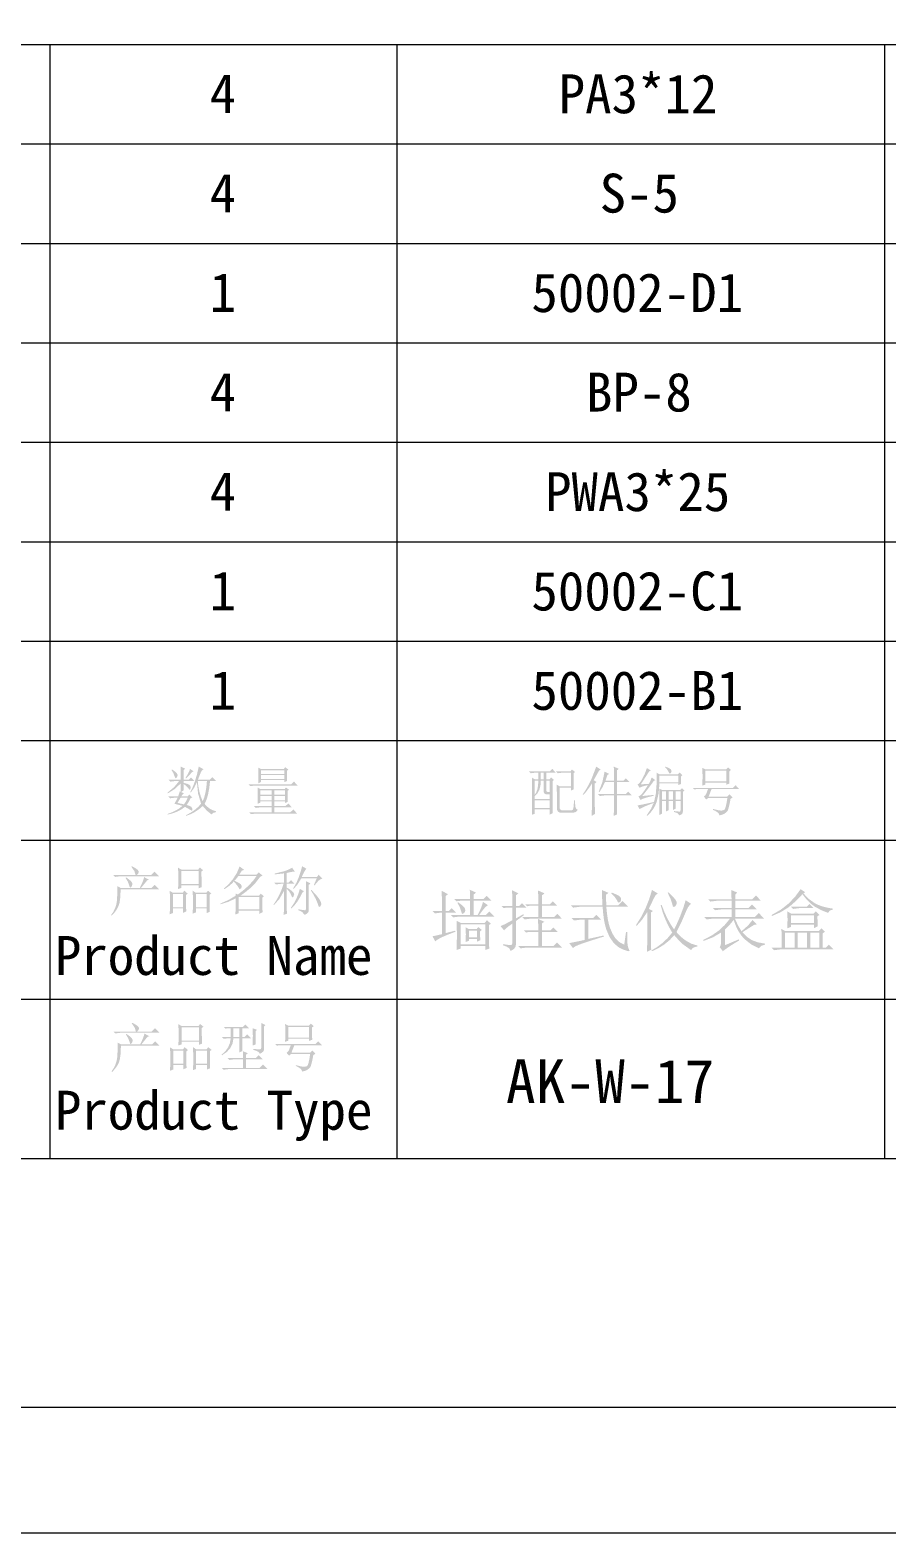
# Model space of a CAD drawing. Header units: millimetres. Extents: x 0 to 260, y 22 to 203.
# Drawn here: x 198.9 to 229.4, y 22.3 to 75.9 of the extents above; entities that cross this region are included whole.
import ezdxf

# ---------------------------------------------------------------- set-up
doc = ezdxf.new("R2010")
doc.units = ezdxf.units.MM

msp = doc.modelspace()

# ---------------------------------------------------------------- hatches: boundary and pattern name
h = msp.add_hatch(color=7)
h.paths.add_polyline_path([(204.246318, 48.497862), (204.134421, 48.311551), (204.36538, 48.259737), (204.431939, 48.356475), (204.499325, 48.497862)])
h.paths.add_polyline_path([(203.940944, 49.502176), (204.054564, 49.424041), (204.112372, 49.36823), (204.142138, 49.301533), (204.11568, 49.226568), (204.092391, 49.198801), (204.07489, 49.189637), (204.052565, 49.20824), (204.030241, 49.264051), (203.987384, 49.371951), (203.918896, 49.487293)])
h.paths.add_polyline_path([(204.580905, 49.524776), (204.714851, 49.435479), (204.65904, 49.409434), (204.610671, 49.361065), (204.541976, 49.286651), (204.439794, 49.182471), (204.417194, 49.197354), (204.480446, 49.301533), (204.528815, 49.39083), (204.562302, 49.465244)])
h.paths.add_polyline_path([(204.246318, 49.606355), (204.410028, 49.531941), (204.350497, 49.480127), (204.350497, 49.137822), (204.536257, 49.137822), (204.618388, 49.219402), (204.744616, 49.093174), (204.350497, 49.093174), (204.350497, 49.025926), (204.488577, 48.989614), (204.562164, 48.95537), (204.59317, 48.916992), (204.603505, 48.869932), (204.595788, 48.813708), (204.573739, 48.780635), (204.553138, 48.79352), (204.521374, 48.832449), (204.448751, 48.912582), (204.350497, 48.988994), (204.350497, 48.758035), (204.2612, 48.698504), (204.36538, 48.653855), (204.322247, 48.61844), (204.268366, 48.54251), (204.499325, 48.54251), (204.55114, 48.609207), (204.663036, 48.512744), (204.595788, 48.475262), (204.525095, 48.330154), (204.461843, 48.237137), (204.561199, 48.206269), (204.621695, 48.173747), (204.652701, 48.135782), (204.663036, 48.088309), (204.657317, 48.048897), (204.640436, 48.035943), (204.588622, 48.06626), (204.402311, 48.17044), (204.266084, 48.075054), (204.117815, 47.997289), (203.957455, 47.937198), (203.78495, 47.894832), (203.777233, 47.916881), (203.939084, 47.977153), (204.082331, 48.045589), (204.206975, 48.122294), (204.313015, 48.207371), (204.023075, 48.281785), (204.067724, 48.357991), (204.142138, 48.497862), (204.045124, 48.497862), (203.86653, 48.475262), (203.799833, 48.54251), (204.157021, 48.54251), (204.216552, 48.721104), (204.253483, 48.706221), (204.253483, 49.011043), (204.037683, 48.806404), (203.792116, 48.653855), (203.777233, 48.676455), (204.019079, 48.877373), (204.193952, 49.093174), (204.060007, 49.093174), (203.881413, 49.070574), (203.814716, 49.137822), (204.253483, 49.137822), (204.251554, 49.388832)])
h.paths.add_polyline_path([(204.856513, 49.093174), (204.881318, 48.886167), (204.919351, 48.696781), (204.970614, 48.525069), (205.035107, 48.371082), (205.089057, 48.511039), (205.131845, 48.677971), (205.163471, 48.871982), (205.183935, 49.093174)])
h.paths.add_polyline_path([(204.893444, 49.606355), (205.064872, 49.509893), (205.012782, 49.475924), (204.975575, 49.420045), (204.932649, 49.315934), (204.863679, 49.137822), (205.288114, 49.137822), (205.377411, 49.227119), (205.511357, 49.093174), (205.29528, 49.093174), (205.266445, 48.835515), (205.224587, 48.613203), (205.169706, 48.426238), (205.101804, 48.274619), (205.191101, 48.180163), (205.287839, 48.10519), (205.392019, 48.049749), (205.50364, 48.013895), (205.50364, 47.984129), (205.395739, 47.950643), (205.354811, 47.894832), (205.178009, 48.03801), (205.035107, 48.200205), (204.906002, 48.089006), (204.765011, 47.993568), (204.612032, 47.913944), (204.44696, 47.850184), (204.432077, 47.872232), (204.594358, 47.956689), (204.738966, 48.053031), (204.866004, 48.161362), (204.975575, 48.281785), (204.867262, 48.648412), (204.826747, 49.048526), (204.735452, 48.860492), (204.610671, 48.683621), (204.588622, 48.698504), (204.67462, 48.866866), (204.754056, 49.074295), (204.82698, 49.320792)])
h = msp.add_hatch(color=7)
h.paths.add_polyline_path([(207.091986, 48.758035), (207.091986, 48.602041), (207.486656, 48.602041), (207.486656, 48.758035)])
h.paths.add_polyline_path([(207.583119, 48.758035), (207.583119, 48.602041), (207.962906, 48.602041), (207.962906, 48.758035)])
h.paths.add_polyline_path([(207.091986, 48.557393), (207.091986, 48.408565), (207.486656, 48.408565), (207.486656, 48.557393)])
h.paths.add_polyline_path([(207.583119, 48.557393), (207.583119, 48.408565), (207.962906, 48.408565), (207.962906, 48.557393)])
h.paths.add_polyline_path([(208.059369, 48.735987), (208.0598, 48.602661), (208.061161, 48.493727), (208.063555, 48.409185), (208.067086, 48.349033), (207.962906, 48.304385), (207.962906, 48.363916), (207.583119, 48.363916), (207.583119, 48.200205), (207.984955, 48.200205), (208.089135, 48.289502), (208.208197, 48.155557), (207.583119, 48.155557), (207.583119, 47.976412), (208.156383, 47.976412), (208.267728, 48.081143), (208.394508, 47.931763), (206.935992, 47.931763), (206.757399, 47.909715), (206.69015, 47.976412), (207.486656, 47.976412), (207.486656, 48.155557), (207.099703, 48.155557), (206.92111, 48.132957), (206.853861, 48.200205), (207.486656, 48.200205), (207.486656, 48.363916), (207.091986, 48.363916), (207.091986, 48.319268), (206.987807, 48.281785), (206.995524, 48.575583), (206.987807, 48.862215), (207.091986, 48.802684), (207.955189, 48.802684), (207.999838, 48.862215), (208.111735, 48.780635)])
h.paths.add_polyline_path([(207.114586, 49.47241), (207.114586, 49.346182), (207.940307, 49.346182), (207.940307, 49.47241)])
h.paths.add_polyline_path([(207.114586, 49.301533), (207.114586, 49.167588), (207.940307, 49.167588), (207.940307, 49.301533)])
h.paths.add_polyline_path([(208.03732, 49.457527), (208.037742, 49.331532), (208.039043, 49.228842), (208.041274, 49.149407), (208.044486, 49.093174), (207.940307, 49.048526), (207.940307, 49.12294), (207.114586, 49.12294), (207.114586, 49.055691), (207.010406, 49.011043), (207.015643, 49.145884), (207.017572, 49.312558), (207.015643, 49.467863), (207.010406, 49.569424), (207.121752, 49.517059), (207.925424, 49.517059), (207.970072, 49.584307), (208.089135, 49.502176)])
h.paths.add_polyline_path([(206.660385, 48.974112), (208.186149, 48.974112), (208.290328, 49.070574), (208.416557, 48.929463), (206.868744, 48.929463), (206.727633, 48.906863)])
h = msp.add_hatch(color=7)
h.paths.add_polyline_path([(218.256849, 49.36823), (218.257271, 49.187277), (218.258571, 49.031438), (218.260802, 48.900817), (218.264014, 48.795518), (218.159835, 48.750869), (218.159835, 48.855049), (217.757999, 48.855049), (217.757999, 48.17044), (217.76544, 48.112028), (217.787764, 48.071497), (217.824971, 48.048742), (217.877061, 48.04366), (218.174717, 48.04366), (218.223087, 48.062264), (218.249131, 48.118074), (218.262085, 48.225975), (218.271731, 48.400848), (218.308663, 48.400848), (218.312383, 48.263182), (218.323546, 48.162723), (218.351382, 48.097748), (218.405677, 48.06626), (218.336499, 47.984336), (218.234249, 47.961529), (217.847296, 47.961529), (217.76308, 47.967196), (217.70398, 47.999012), (217.670097, 48.056872), (217.661536, 48.140674), (217.661028, 48.437822), (217.659538, 48.674457), (217.657118, 48.850631), (217.653819, 48.966395), (217.757999, 48.899697), (218.159835, 48.899697), (218.159835, 49.39083), (217.869895, 49.39083), (217.691302, 49.36823), (217.624053, 49.435479), (218.144952, 49.435479), (218.197317, 49.502176), (218.308663, 49.412879)])
h.paths.add_polyline_path([(217.504991, 49.085457), (217.505096, 48.869063), (217.505422, 48.673811), (217.505979, 48.499708), (217.506782, 48.34676), (217.507844, 48.214973), (217.509177, 48.104354), (217.510794, 48.01491), (217.512708, 47.946646), (217.408528, 47.894832), (217.408528, 48.081143), (216.872747, 48.081143), (216.872747, 47.924598), (216.768567, 47.887115), (216.771547, 48.014782), (216.773804, 48.166374), (216.775234, 48.342048), (216.775733, 48.541959), (216.775234, 48.742885), (216.773804, 48.921539), (216.771547, 49.077973), (216.768567, 49.212237), (216.872747, 49.152705), (216.998975, 49.152705), (216.998975, 49.39083), (216.902513, 49.39083), (216.723919, 49.36823), (216.656671, 49.435479), (217.408528, 49.435479), (217.497825, 49.524776), (217.616888, 49.39083), (217.281749, 49.39083), (217.281749, 49.152705), (217.400811, 49.152705), (217.453177, 49.219402), (217.557356, 49.130105)])
h.paths.add_polyline_path([(217.088272, 49.39083), (217.088272, 49.152705), (217.192452, 49.152705), (217.192452, 49.39083)])
h.paths.add_polyline_path([(217.281749, 49.108057), (217.281749, 48.765752), (217.294702, 48.715178), (217.334114, 48.698504), (217.408528, 48.698504), (217.408528, 49.108057)])
h.paths.add_polyline_path([(217.088272, 49.108057), (217.07475, 48.925432), (217.034253, 48.77278), (216.966884, 48.6501), (216.872747, 48.557393), (216.872747, 48.453213), (217.408528, 48.453213), (217.408528, 48.616924), (217.304349, 48.616924), (217.252681, 48.623857), (217.216774, 48.644692), (217.196681, 48.679478), (217.192452, 48.72827), (217.192452, 49.108057)])
h.paths.add_polyline_path([(216.872747, 49.108057), (216.872747, 48.602041), (216.927817, 48.689478), (216.96728, 48.802959), (216.991034, 48.942486), (216.998975, 49.108057)])
h.paths.add_polyline_path([(216.872747, 48.408565), (216.872747, 48.125791), (217.408528, 48.125791), (217.408528, 48.408565)])
h = msp.add_hatch(color=7)
h.paths.add_polyline_path([(219.697738, 49.10034), (219.69574, 49.36823), (219.690021, 49.606355), (219.868615, 49.524776), (219.801918, 49.47241), (219.801918, 49.10034), (220.032326, 49.10034), (220.121623, 49.189637), (220.255568, 49.055691), (219.801918, 49.055691), (219.801918, 48.62409), (220.114457, 48.62409), (220.203754, 48.713387), (220.337699, 48.579441), (219.801918, 48.579441), (219.80234, 48.325073), (219.803641, 48.127445), (219.805871, 47.986454), (219.809084, 47.901998), (219.690021, 47.850184), (219.697738, 48.579441), (219.370317, 48.579441), (219.191723, 48.557393), (219.124475, 48.62409), (219.697738, 48.62409), (219.697738, 49.055691), (219.377482, 49.055691), (219.282536, 48.862215), (219.17684, 48.698504), (219.15424, 48.713387), (219.284327, 49.055691), (219.3626, 49.427762), (219.519145, 49.346182), (219.459613, 49.301533), (219.392365, 49.10034)])
h.paths.add_polyline_path([(218.901232, 47.850184), (218.906951, 48.055029), (218.908949, 48.207371), (218.908949, 48.99616), (218.817284, 48.862215), (218.735799, 48.750594), (218.664546, 48.661297), (218.603576, 48.594324), (218.581528, 48.616924), (218.645606, 48.709459), (218.71878, 48.824732), (218.801394, 48.971838), (218.893515, 49.159871), (219.064943, 49.606355), (219.221488, 49.502176), (219.161957, 49.457527), (219.097034, 49.341686), (219.044411, 49.247239), (219.003982, 49.174289), (218.975646, 49.12294), (219.07266, 49.055691), (219.013129, 49.003877), (219.013129, 48.229971), (219.014852, 48.084795), (219.020295, 47.916881)])
h = msp.add_hatch(color=7)
h.paths.add_polyline_path([(221.317222, 49.286651), (221.317222, 49.048526), (221.986949, 49.048526), (221.986949, 49.286651)])
h.paths.add_polyline_path([(221.406519, 48.72827), (221.406519, 48.423447), (221.555347, 48.423447), (221.555347, 48.72827)])
h.paths.add_polyline_path([(221.644644, 48.72827), (221.644644, 48.423447), (221.800638, 48.423447), (221.800638, 48.72827)])
h.paths.add_polyline_path([(221.889935, 48.72827), (221.889935, 48.423447), (222.068529, 48.423447), (222.068529, 48.72827)])
h.paths.add_polyline_path([(221.525582, 49.606355), (221.611158, 49.571431), (221.67441, 49.541105), (221.715337, 49.515431), (221.733941, 49.494459), (221.748824, 49.442645), (221.726224, 49.379255), (221.689292, 49.353348), (221.666555, 49.36823), (221.644644, 49.412879), (221.59407, 49.500247), (221.517865, 49.584307)])
h.paths.add_polyline_path([(220.863021, 47.872232), (221.022115, 48.107739), (221.127053, 48.352341), (221.187342, 48.62409), (221.212491, 48.940487), (221.21529, 49.095422), (221.216281, 49.22209), (221.215514, 49.320542), (221.213042, 49.39083), (221.317222, 49.331299), (221.972066, 49.331299), (222.038763, 49.397996), (222.135777, 49.301533), (222.083411, 49.256885), (222.085203, 49.08904), (222.091128, 48.988994), (221.986949, 48.944346), (221.986949, 49.003877), (221.317222, 49.003877), (221.288972, 48.654958), (221.220208, 48.352341), (221.165759, 48.216208), (221.091775, 48.087206), (220.998361, 47.965233), (220.885621, 47.850184)])
h.paths.add_polyline_path([(221.838121, 48.02106), (221.978405, 48.005764), (222.042621, 48.00287), (222.061983, 48.016788), (222.068529, 48.051377), (222.068529, 48.378799), (221.889935, 48.378799), (221.889935, 48.103191), (221.800638, 48.058543), (221.800638, 48.378799), (221.644644, 48.378799), (221.644644, 48.051377), (221.555347, 48.006178), (221.555347, 48.378799), (221.406519, 48.378799), (221.406519, 47.924598), (221.309505, 47.879949), (221.315224, 48.07191), (221.317222, 48.244854), (221.317222, 48.72827), (221.317222, 48.817566), (221.413685, 48.772918), (222.053646, 48.772918), (222.120894, 48.840166), (222.210191, 48.750869), (222.157825, 48.706221), (222.157825, 48.035943), (222.139084, 47.93948), (222.10484, 47.902273), (222.038763, 47.865066), (221.962626, 47.944924), (221.838121, 47.991295)])
h.paths.add_polyline_path([(220.535599, 48.222254), (220.616025, 48.235276), (220.738308, 48.259461), (220.902553, 48.294808), (221.108863, 48.341316), (221.116029, 48.311551), (220.925343, 48.238997), (220.777445, 48.177605), (220.672335, 48.127376), (220.610013, 48.088309)])
h.paths.add_polyline_path([(220.654661, 48.974112), (220.937435, 48.988994), (220.993245, 49.09469), (221.041615, 49.219402), (221.168394, 49.12294), (221.116029, 49.093174), (220.898505, 48.798825), (220.707027, 48.557393), (221.108863, 48.594324), (221.108863, 48.564559), (220.9374, 48.524561), (220.803352, 48.486424), (220.706717, 48.450147), (220.647496, 48.41573), (220.565365, 48.54251), (220.614629, 48.563525), (220.673403, 48.613066), (220.711635, 48.657387), (220.763458, 48.727443), (220.82882, 48.82313), (220.907669, 48.944346), (220.799769, 48.921514), (220.714193, 48.897699), (220.650941, 48.872955), (220.610013, 48.847332), (220.535599, 48.974112), (220.567862, 48.987539), (220.60519, 49.021172), (220.647685, 49.074958), (220.695451, 49.148847), (220.789709, 49.333917), (220.870738, 49.554541), (221.011849, 49.465244), (220.952318, 49.435479)])
h = msp.add_hatch(color=7)
h.paths.add_polyline_path([(223.807075, 49.435479), (223.807505, 49.28262), (223.808866, 49.159733), (223.811261, 49.066819), (223.814792, 49.003877), (223.702895, 48.959229), (223.702895, 49.033643), (222.958755, 49.033643), (222.958755, 48.966395), (222.847409, 48.929463), (222.854575, 49.245309), (222.847409, 49.561707), (222.958755, 49.502176), (223.695729, 49.502176), (223.762426, 49.57659), (223.866606, 49.487293)])
h.paths.add_polyline_path([(222.958755, 49.457527), (222.958755, 49.078291), (223.702895, 49.078291), (223.702895, 49.457527)])
h.paths.add_polyline_path([(223.851723, 48.453213), (223.819167, 48.2802), (223.788471, 48.148115), (223.759636, 48.056958), (223.732661, 48.006729), (223.628481, 47.920739), (223.559786, 47.893936), (223.457604, 47.865066), (223.437562, 47.919525), (223.392354, 47.971244), (223.322031, 48.020173), (223.226645, 48.06626), (223.234362, 48.096026), (223.408822, 48.050895), (223.532018, 48.035943), (223.624623, 48.058543), (223.652941, 48.09389), (223.681673, 48.177605), (223.710819, 48.30969), (223.740378, 48.490145), (223.055768, 48.490145), (222.98852, 48.430613), (222.899223, 48.534793), (222.946697, 48.573723), (222.984662, 48.631256), (223.048051, 48.802684), (222.624167, 48.802684), (222.556919, 48.787801), (222.497387, 48.847332), (223.933854, 48.847332), (224.030317, 48.944346), (224.164262, 48.802684), (223.174831, 48.802684), (223.070651, 48.534793), (223.732661, 48.534793), (223.814792, 48.616924), (223.926137, 48.505027)])
h = msp.add_hatch(color=7)
h.paths.add_polyline_path([(202.284008, 45.635594), (202.298891, 45.658193), (202.420572, 45.571308), (202.488509, 45.505507), (202.519033, 45.454175), (202.529299, 45.412351), (202.499533, 45.334079), (202.473488, 45.303348), (202.454885, 45.293289), (202.432561, 45.315613), (202.410236, 45.382586), (202.363659, 45.505369)])
h.paths.add_polyline_path([(202.946018, 45.665359), (203.117446, 45.576062), (203.050197, 45.546297), (202.962899, 45.438396), (202.834672, 45.278406), (203.213908, 45.278406), (203.325805, 45.390303), (203.481799, 45.233758), (202.105414, 45.233758), (202.099489, 44.977925), (202.067932, 44.746483), (202.033946, 44.635965), (201.976706, 44.524206), (201.896314, 44.411), (201.792875, 44.29614), (201.770275, 44.318189), (201.849978, 44.433849), (201.91056, 44.556796), (201.952125, 44.687081), (201.974776, 44.824756), (201.990899, 45.096367), (201.986352, 45.345654), (202.11258, 45.278406), (202.790024, 45.278406), (202.849977, 45.40305), (202.895926, 45.50909), (202.927922, 45.596526)])
h.paths.add_polyline_path([(201.837524, 45.739773), (202.641196, 45.739773), (202.599854, 45.875717), (202.492367, 46.030264), (202.514416, 46.052312), (202.641816, 45.979896), (202.711751, 45.926084), (202.742275, 45.885156), (202.752541, 45.85167), (202.735729, 45.797375), (202.685844, 45.739773), (203.199025, 45.739773), (203.318088, 45.858836), (203.481799, 45.695125), (202.082815, 45.695125), (201.904221, 45.673076)])
h = msp.add_hatch(color=7)
h.paths.add_polyline_path([(205.279876, 45.040281), (205.280307, 44.801226), (205.281668, 44.619842), (205.284062, 44.496128), (205.287593, 44.430086), (205.175697, 44.385437), (205.175697, 44.549148), (204.788744, 44.549148), (204.788744, 44.407486), (204.677398, 44.362837), (204.682635, 44.551077), (204.684564, 44.77239), (204.682635, 44.993703), (204.677398, 45.181943), (204.788744, 45.107529), (205.160814, 45.107529), (205.220345, 45.181943), (205.339408, 45.084929)])
h.paths.add_polyline_path([(204.788744, 45.062881), (204.788744, 44.593797), (205.175697, 44.593797), (205.175697, 45.062881)])
h.paths.add_polyline_path([(204.989937, 45.866553), (204.990359, 45.69466), (204.99166, 45.544367), (204.99389, 45.415572), (204.997103, 45.308172), (204.885757, 45.263523), (204.885757, 45.37542), (204.267845, 45.37542), (204.267845, 45.278406), (204.1565, 45.241475), (204.161736, 45.465544), (204.163665, 45.661501), (204.1565, 46.000498), (204.275562, 45.93325), (204.870875, 45.93325), (204.930406, 46.007664), (205.049468, 45.911201)])
h.paths.add_polyline_path([(204.267845, 45.888601), (204.267845, 45.420068), (204.885757, 45.420068), (204.885757, 45.888601)])
h.paths.add_polyline_path([(204.439273, 45.033115), (204.439695, 44.842619), (204.440996, 44.681164), (204.443226, 44.548649), (204.446439, 44.444969), (204.335093, 44.392603), (204.335093, 44.549148), (203.970189, 44.549148), (203.970189, 44.385437), (203.858843, 44.340789), (203.86408, 44.541018), (203.866009, 44.768532), (203.86408, 44.990809), (203.858843, 45.174226), (203.970189, 45.107529), (204.320211, 45.107529), (204.379742, 45.181943), (204.498804, 45.077764)])
h.paths.add_polyline_path([(203.970189, 45.062881), (203.970189, 44.593797), (204.335093, 44.593797), (204.335093, 45.062881)])
h = msp.add_hatch(color=7)
h.paths.add_polyline_path([(207.085671, 45.680242), (206.911211, 45.456104), (206.731791, 45.274547), (206.552439, 45.126546), (206.378462, 45.00335), (207.041022, 45.00335), (207.100554, 45.077764), (207.219616, 44.98075), (207.160085, 44.936101), (207.160085, 44.653328), (207.167251, 44.415203), (207.055905, 44.355672), (207.055905, 44.467017), (206.311765, 44.467017), (206.311765, 44.37772), (206.199868, 44.333072), (206.203167, 44.452143), (206.205587, 44.548941), (206.207077, 44.623519), (206.207585, 44.675928), (206.207585, 44.906336), (205.94121, 44.783552), (205.664087, 44.697976), (205.656921, 44.720576), (205.954164, 44.850801), (206.207585, 45.00335), (206.207585, 45.077764), (206.289165, 45.047998), (206.464038, 45.180841), (206.646352, 45.341796), (206.817505, 45.521147), (206.958891, 45.710008), (206.311765, 45.710008), (206.190842, 45.560249), (206.066198, 45.430955), (205.937834, 45.322124), (205.805749, 45.233758), (205.783149, 45.256357), (205.951476, 45.404703), (206.11443, 45.598111), (206.252853, 45.817701), (206.348696, 46.045146), (206.512407, 45.926084), (206.430827, 45.896318), (206.376739, 45.816185), (206.333813, 45.754656), (206.958891, 45.754656), (207.02614, 45.836787), (207.167251, 45.72489)])
h.paths.add_polyline_path([(206.155219, 45.539131), (206.263628, 45.489539), (206.343253, 45.445011), (206.394042, 45.405651), (206.415944, 45.371561), (206.420492, 45.314511), (206.404369, 45.270689), (206.356413, 45.233758), (206.335605, 45.246711), (206.31893, 45.286123), (206.253956, 45.384377), (206.133171, 45.516531)])
h.paths.add_polyline_path([(206.311765, 44.958701), (206.311765, 44.512217), (207.055905, 44.512217), (207.055905, 44.958701)])
h = msp.add_hatch(color=7)
h.paths.add_polyline_path([(208.995094, 45.382586), (209.099273, 45.620711), (208.548609, 45.620711), (208.412735, 45.403187), (208.273553, 45.241475), (208.25867, 45.263523), (208.377733, 45.469058), (208.46703, 45.6841), (208.532004, 45.885776), (208.578375, 46.052312), (208.73492, 45.963015), (208.704414, 45.93325), (208.665743, 45.873719), (208.618803, 45.784422), (208.563492, 45.665359), (209.092108, 45.665359), (209.173688, 45.74749), (209.300467, 45.605828), (209.239833, 45.591841), (209.177546, 45.550155), (209.105681, 45.476499), (209.017694, 45.367703)])
h.paths.add_polyline_path([(208.720037, 44.541982), (208.719529, 44.907231), (208.718039, 45.192692), (208.715619, 45.398364), (208.71232, 45.524248), (208.876031, 45.442117), (208.8165, 45.390303), (208.8165, 44.5045), (208.809059, 44.444969), (208.786734, 44.40032), (208.742086, 44.361115), (208.667672, 44.318189), (208.586092, 44.415203), (208.526561, 44.45241), (208.437264, 44.489617), (208.44443, 44.519383), (208.549755, 44.500779), (208.62764, 44.489617), (208.678136, 44.485896), (208.701296, 44.489617)])
h.paths.add_polyline_path([(208.496795, 45.24864), (208.645623, 45.159344), (208.586092, 45.114695), (208.496985, 44.937031), (208.401573, 44.783552), (208.299753, 44.654258), (208.191422, 44.549148), (208.176539, 44.571748), (208.297324, 44.75296), (208.392064, 44.93996), (208.459106, 45.11187)])
h.paths.add_polyline_path([(208.905797, 45.211709), (209.010907, 45.10051), (209.095553, 45.005072), (209.159735, 44.925447), (209.203453, 44.861687), (209.251822, 44.764949), (209.262984, 44.697976), (209.22936, 44.623562), (209.196287, 44.601514), (209.170242, 44.618119), (209.151639, 44.668211), (209.114432, 44.77239), (209.062342, 44.891453), (208.989651, 45.029119), (208.890914, 45.189109)])
h.paths.add_polyline_path([(208.027711, 45.256357), (208.028142, 44.94629), (208.029502, 44.694049), (208.031897, 44.499582), (208.035428, 44.362837), (207.923531, 44.318189), (207.92683, 44.455666), (207.92925, 44.644095), (207.93074, 44.883581), (207.931248, 45.174226), (207.770845, 44.891453), (207.574061, 44.668211), (207.559178, 44.690811), (207.666596, 44.852523), (207.766986, 45.040281), (207.852631, 45.237478), (207.916365, 45.427234), (207.819352, 45.427234), (207.640758, 45.405186), (207.574061, 45.471883), (207.931248, 45.471883), (207.931248, 45.799304), (207.596109, 45.762373), (207.596109, 45.792139), (207.934556, 45.873719), (208.08986, 45.931527), (208.221188, 46.000498), (208.318201, 45.866553), (208.204375, 45.853392), (208.027711, 45.814187), (208.027711, 45.471883), (208.094959, 45.471883), (208.184256, 45.561179), (208.310484, 45.427234), (208.027711, 45.427234), (208.027711, 45.293289), (208.140228, 45.227212), (208.225046, 45.163202), (208.277894, 45.102499), (208.295602, 45.047998), (208.273002, 44.984608), (208.252676, 44.953878), (208.23607, 44.943818), (208.212024, 44.966143), (208.184256, 45.033115), (208.118799, 45.155898)])
h = msp.add_hatch(color=7)
h.paths.add_polyline_path([(214.527734, 43.754701), (214.527734, 43.520435), (214.808854, 43.520435), (214.808854, 43.754701)])
h.paths.add_polyline_path([(214.565217, 44.888551), (214.562805, 45.068868), (214.555846, 45.216524), (214.780742, 45.113447), (214.696406, 45.047853), (214.696406, 44.888551), (215.04312, 44.888551), (215.155568, 45.000999), (215.32424, 44.832327), (214.696406, 44.832327), (214.696406, 44.316941), (214.836966, 44.316941), (214.908262, 44.458517), (214.963332, 44.583867), (215.002072, 44.692887), (215.024379, 44.785474), (215.202422, 44.663655), (215.144337, 44.624287), (215.073437, 44.553343), (214.989721, 44.450878), (214.89319, 44.316941), (215.127456, 44.316941), (215.249275, 44.43876), (215.427317, 44.260717), (214.19039, 44.260717), (213.965495, 44.232605), (213.881159, 44.316941), (214.565217, 44.316941), (214.565217, 44.832327), (214.302838, 44.832327), (214.077942, 44.804215), (213.993607, 44.888551)])
h.paths.add_polyline_path([(214.115425, 44.747991), (214.143537, 44.766733), (214.239431, 44.695936), (214.312071, 44.634028), (214.361353, 44.581008), (214.387174, 44.536876), (214.396407, 44.464253), (214.368433, 44.405687), (214.328401, 44.367239), (214.302838, 44.354424), (214.269765, 44.377713), (214.246614, 44.44813), (214.199623, 44.593307)])
h.paths.add_polyline_path([(215.239904, 43.436099), (215.240438, 43.387945), (215.242109, 43.318759), (215.24502, 43.228592), (215.249275, 43.117497), (215.108715, 43.070643), (215.108715, 43.211203), (214.227873, 43.211203), (214.227873, 43.117497), (214.087313, 43.070643), (214.096684, 43.604771), (214.087313, 44.110787), (214.227873, 44.035821), (215.089974, 44.035821), (215.164939, 44.129528), (215.305499, 44.007709), (215.239904, 43.951485)])
h.paths.add_polyline_path([(214.227873, 43.979597), (214.227873, 43.267427), (215.108715, 43.267427), (215.108715, 43.979597)])
h.paths.add_polyline_path([(214.527734, 43.810925), (214.799483, 43.810925), (214.855707, 43.885891), (214.986896, 43.782813), (214.921302, 43.73596), (214.923507, 43.562396), (214.930672, 43.417358), (214.808854, 43.361134), (214.808854, 43.464211), (214.527734, 43.464211), (214.527734, 43.398616), (214.405916, 43.351763), (214.415286, 43.614142), (214.412875, 43.735822), (214.405916, 43.87652)])
h.paths.add_polyline_path([(213.562556, 44.457501), (213.562556, 44.860439), (213.553186, 45.179042), (213.778081, 45.057223), (213.693745, 44.991629), (213.693745, 44.457501), (213.806193, 44.457501), (213.909271, 44.560578), (214.068572, 44.401277), (213.693745, 44.401277), (213.693745, 43.670366), (214.031089, 43.754701), (214.04046, 43.717219), (213.753458, 43.607544), (213.539061, 43.513269), (213.397321, 43.43429), (213.32829, 43.370504), (213.225212, 43.557918), (213.37032, 43.585892), (213.562556, 43.632883), (213.562556, 44.401277), (213.534444, 44.401277), (213.309548, 44.373165), (213.225212, 44.457501)])
h = msp.add_hatch(color=7)
h.paths.add_polyline_path([(216.202463, 44.195122), (216.464841, 44.345053), (216.483583, 44.30757), (216.202463, 44.101416), (216.202463, 43.276798), (216.190164, 43.198344), (216.153267, 43.131621), (216.091772, 43.076577), (216.005679, 43.033161), (215.988643, 43.091882), (215.937604, 43.145746), (215.852665, 43.194856), (215.73393, 43.239315), (215.73393, 43.276798), (215.839548, 43.260554), (215.922377, 43.249788), (215.982364, 43.244397), (216.019459, 43.244276), (216.058182, 43.263982), (216.071274, 43.31428), (216.071274, 44.007709), (215.944029, 43.914993), (215.853268, 43.843516), (215.798887, 43.793226), (215.780783, 43.764072), (215.649594, 43.923373), (215.707575, 43.943105), (215.797182, 43.984076), (215.918415, 44.046234), (216.071274, 44.129528), (216.071274, 44.57932), (215.87449, 44.57932), (215.762042, 44.560578), (215.687077, 44.635543), (216.071274, 44.635543), (216.070662, 44.825093), (216.068862, 44.981982), (216.065925, 45.106212), (216.061903, 45.197783), (216.286799, 45.085335), (216.202463, 45.019741), (216.202463, 44.635543), (216.314911, 44.635543), (216.417988, 44.738621), (216.577289, 44.57932), (216.202463, 44.57932)])
h.paths.add_polyline_path([(216.998969, 44.701138), (216.996557, 44.977435), (216.989598, 45.188412), (217.223865, 45.085335), (217.130158, 45.019741), (217.130158, 44.701138), (217.411278, 44.701138), (217.514355, 44.804215), (217.673656, 44.644914), (217.130158, 44.644914), (217.130158, 44.241976), (217.561209, 44.241976), (217.673656, 44.354424), (217.842328, 44.185752), (216.73659, 44.185752), (216.511695, 44.15764), (216.427359, 44.241976), (216.998969, 44.241976), (216.998969, 44.644914), (216.689737, 44.644914), (216.605401, 44.626173), (216.530436, 44.701138)])
h.paths.add_polyline_path([(216.998969, 43.764072), (216.989598, 44.176381), (217.214494, 44.073304), (217.130158, 44.01708), (217.130158, 43.764072), (217.430019, 43.764072), (217.533097, 43.867149), (217.692398, 43.707848), (217.130158, 43.707848), (217.130158, 43.211203), (217.542467, 43.211203), (217.664286, 43.333022), (217.842328, 43.154979), (216.58666, 43.154979), (216.361764, 43.126867), (216.277428, 43.211203), (216.998969, 43.211203), (216.998969, 43.707848), (216.642884, 43.707848), (216.558548, 43.689107), (216.483583, 43.764072)])
h = msp.add_hatch(color=7)
h.paths.add_polyline_path([(218.786146, 43.464211), (219.329644, 43.58603), (219.339014, 43.548547), (219.073191, 43.464917), (218.847882, 43.392553), (218.663087, 43.331351), (218.518806, 43.281208), (218.407917, 43.238945), (218.323331, 43.200661), (218.265101, 43.166408), (218.233277, 43.136238), (218.102087, 43.31428), (218.390097, 43.370504), (218.654956, 43.426728), (218.654956, 44.148269), (218.495655, 44.148269), (218.270759, 44.120157), (218.186423, 44.204493), (218.945447, 44.204493), (219.067265, 44.326312), (219.245308, 44.148269), (218.786146, 44.148269)])
h.paths.add_polyline_path([(219.620134, 45.113447), (219.773441, 45.051022), (219.877552, 44.996038), (219.936118, 44.941123), (219.952517, 44.879181), (219.942044, 44.822819), (219.919995, 44.785474), (219.873142, 44.757362), (219.837864, 44.776034), (219.807547, 44.832327), (219.727828, 44.951803), (219.601393, 45.085335)])
h.paths.add_polyline_path([(219.41398, 45.038482), (219.416185, 44.836806), (219.42335, 44.663655), (219.854401, 44.663655), (220.004331, 44.813586), (220.210486, 44.607431), (219.42335, 44.607431), (219.445166, 44.382226), (219.473442, 44.184512), (219.508229, 44.014289), (219.549579, 43.871559), (219.645628, 43.643218), (219.755733, 43.473582), (219.890574, 43.349283), (220.060555, 43.258056), (220.090872, 43.463935), (220.12615, 43.707848), (220.173003, 43.707848), (220.170195, 43.540632), (220.171625, 43.404473), (220.177189, 43.299423), (220.186784, 43.225535), (220.213655, 43.123422), (220.247968, 43.051902), (220.252447, 43.030818), (220.229227, 43.02379), (220.157569, 43.039086), (220.018112, 43.084975), (219.8482, 43.173927), (219.685729, 43.31869), (219.540277, 43.526223), (219.42335, 43.801555), (219.37642, 43.967858), (219.338946, 44.157571), (219.310877, 44.370745), (219.292161, 44.607431), (218.467543, 44.607431), (218.242647, 44.57932), (218.158311, 44.663655), (219.282791, 44.663655), (219.264049, 45.207154), (219.498316, 45.104076)])
h = msp.add_hatch(color=7)
h.paths.add_polyline_path([(221.641577, 45.122818), (221.785513, 44.980949), (221.880254, 44.87422), (221.928278, 44.791055), (221.932068, 44.719879), (221.908503, 44.663518), (221.875844, 44.626173), (221.828991, 44.598061), (221.795918, 44.626173), (221.772767, 44.710509), (221.718748, 44.879181), (221.613465, 45.104076)])
h.paths.add_polyline_path([(221.39794, 44.673026), (221.496263, 44.415126), (221.604095, 44.185752), (221.718748, 43.981871), (221.838361, 43.801555), (221.945848, 44.016873), (222.063257, 44.288829), (222.170813, 44.576839), (222.25067, 44.841698), (222.447454, 44.710509), (222.398663, 44.674628), (222.346513, 44.604951), (222.290952, 44.501374), (222.231929, 44.363794), (222.093436, 44.040369), (221.922697, 43.707848), (222.071112, 43.547169), (222.25508, 43.403026), (222.457789, 43.291887), (222.662979, 43.229945), (222.662979, 43.192462), (222.582562, 43.173746), (222.51987, 43.145677), (222.474851, 43.108203), (222.447454, 43.061273), (222.147593, 43.276798), (222.00221, 43.417289), (221.847732, 43.5954), (221.677751, 43.418391), (221.486686, 43.262466), (221.277017, 43.130519), (221.051226, 43.02379), (221.032485, 43.051902), (221.228028, 43.169242), (221.421091, 43.31428), (221.60499, 43.487431), (221.772767, 43.689107), (221.647158, 43.906906), (221.533539, 44.148269), (221.436456, 44.403482), (221.360458, 44.663655)])
h.paths.add_polyline_path([(220.873183, 43.005049), (220.880142, 43.246343), (220.882554, 43.44547), (220.882554, 44.420018), (220.699688, 44.148062), (220.507728, 43.932744), (220.479616, 43.951485), (220.663308, 44.243009), (220.821369, 44.555617), (220.951594, 44.880145), (221.051226, 45.207154), (221.25738, 45.085335), (221.177661, 45.017122), (221.10745, 44.888551), (221.027661, 44.719811), (220.938778, 44.532466), (221.088708, 44.457501), (221.013743, 44.401277), (221.013743, 43.482952), (221.023114, 43.080014)])
h = msp.add_hatch(color=7)
h.dxf.hatch_style = 2
h.paths.add_polyline_path([(223.65365, 43.239315), (224.140924, 43.44547), (224.159665, 43.407987), (223.968661, 43.292766), (223.808197, 43.190257), (223.678222, 43.100564), (223.578685, 43.02379), (223.466237, 43.173721), (223.501239, 43.230082), (223.51309, 43.323651), (223.51309, 43.689107), (223.224804, 43.520366), (222.885256, 43.389246), (222.875885, 43.426728), (223.185117, 43.585892), (223.438125, 43.764072), (223.648965, 43.962923), (223.831692, 44.185752), (223.2226, 44.185752), (222.997704, 44.15764), (222.913368, 44.241976), (223.887916, 44.241976), (223.887916, 44.513725), (223.522461, 44.513725), (223.297565, 44.485613), (223.213229, 44.569949), (223.887916, 44.569949), (223.887916, 44.822957), (223.363159, 44.822957), (223.138264, 44.794845), (223.053928, 44.879181), (223.887916, 44.879181), (223.878546, 45.207154), (224.094071, 45.113447), (224.019106, 45.047853), (224.019106, 44.879181), (224.628198, 44.879181), (224.759388, 45.01037), (224.93743, 44.822957), (224.019106, 44.822957), (224.019106, 44.569949), (224.497009, 44.569949), (224.618828, 44.691767), (224.7875, 44.513725), (224.019106, 44.513725), (224.019106, 44.241976), (224.721905, 44.241976), (224.862465, 44.382536), (225.049878, 44.185752), (224.009735, 44.185752), (224.115086, 43.951348), (224.244001, 43.73596), (224.477992, 43.944251), (224.637569, 44.138899), (224.79687, 43.979597), (224.703164, 43.970227), (224.473376, 43.827117), (224.272113, 43.698477), (224.431277, 43.540072), (224.609457, 43.421767), (224.820159, 43.341083), (225.07799, 43.295539), (225.07799, 43.258056), (224.948937, 43.216026), (224.862465, 43.126867), (224.598708, 43.260468), (224.351488, 43.45484), (224.237594, 43.581878), (224.134861, 43.738165), (224.04329, 43.923804), (223.962882, 44.138899), (223.819841, 43.963061), (223.65365, 43.792184)])
h = msp.add_hatch(color=7)
h.paths.add_polyline_path([(226.518452, 45.122818), (226.443487, 45.094706), (226.63655, 44.891859), (226.860206, 44.73366), (226.989922, 44.670821), (227.140154, 44.617905), (227.310954, 44.57491), (227.502372, 44.541837), (227.502372, 44.513725), (227.396814, 44.473693), (227.324329, 44.391906), (227.079314, 44.490298), (226.850835, 44.616802), (226.741092, 44.697013), (226.631865, 44.797118), (226.523258, 44.917171), (226.415375, 45.057223), (226.273463, 44.907138), (226.138734, 44.775966), (226.011136, 44.663604), (225.890618, 44.569949), (225.632649, 44.412921), (225.328379, 44.279458), (225.319008, 44.316941), (225.647946, 44.507593), (225.92314, 44.724289), (226.153823, 44.966962), (226.34978, 45.235266)])
h.paths.add_polyline_path([(225.871877, 43.839037), (225.885657, 44.148269), (225.871877, 44.44813), (226.012437, 44.363794), (226.808943, 44.363794), (226.893279, 44.44813), (227.024468, 44.316941), (226.949503, 44.270088), (226.958873, 43.914003), (226.827684, 43.848408), (226.827684, 43.970227), (226.012437, 43.970227), (226.012437, 43.895261)])
h.paths.add_polyline_path([(226.012437, 44.30757), (226.012437, 44.026451), (226.827684, 44.026451), (226.827684, 44.30757)])
h.paths.add_polyline_path([(226.696495, 43.689107), (226.696495, 43.145609), (227.015097, 43.145609), (227.015097, 43.689107)])
h.paths.add_polyline_path([(225.675093, 43.145609), (225.674481, 43.377532), (225.672681, 43.567288), (225.669744, 43.714876), (225.665722, 43.820296), (225.796912, 43.745331), (227.005727, 43.745331), (227.099433, 43.839037), (227.221252, 43.717219), (227.136916, 43.660995), (227.136916, 43.145609), (227.249364, 43.145609), (227.361812, 43.258056), (227.521113, 43.089385), (225.62824, 43.089385), (225.403344, 43.061273), (225.319008, 43.145609)])
h.paths.add_polyline_path([(225.796912, 43.689107), (225.796912, 43.145609), (226.134255, 43.145609), (226.134255, 43.689107)])
h.paths.add_polyline_path([(226.246703, 43.689107), (226.246703, 43.145609), (226.584047, 43.145609), (226.584047, 43.689107)])
h.paths.add_polyline_path([(226.668383, 44.710509), (226.808943, 44.560578), (226.302927, 44.560578), (226.078031, 44.532466), (225.993695, 44.616802), (226.574676, 44.616802)])
h = msp.add_hatch(color=7)
h.paths.add_polyline_path([(202.29505, 40.057295), (202.309933, 40.079895), (202.431614, 39.993009), (202.499551, 39.927208), (202.530074, 39.875876), (202.540341, 39.834053), (202.510575, 39.75578), (202.48453, 39.72505), (202.465927, 39.71499), (202.443603, 39.737314), (202.421278, 39.804287), (202.374701, 39.92707)])
h.paths.add_polyline_path([(202.95706, 40.087061), (203.128488, 39.997764), (203.061239, 39.967998), (202.973941, 39.860098), (202.845714, 39.700107), (203.22495, 39.700107), (203.336847, 39.812004), (203.492841, 39.655459), (202.116456, 39.655459), (202.110531, 39.399626), (202.078974, 39.168185), (202.044988, 39.057666), (201.987748, 38.945907), (201.907356, 38.832701), (201.803917, 38.717842), (201.781317, 38.73989), (201.86102, 38.855551), (201.921602, 38.978498), (201.963167, 39.108783), (201.985818, 39.246457), (202.001941, 39.518069), (201.997394, 39.767356), (202.123622, 39.700107), (202.801066, 39.700107), (202.861019, 39.824751), (202.906968, 39.930791), (202.938964, 40.018228)])
h.paths.add_polyline_path([(201.848566, 40.161475), (202.652238, 40.161475), (202.610896, 40.297418), (202.503409, 40.451965), (202.525458, 40.474014), (202.652858, 40.401598), (202.722793, 40.347785), (202.753317, 40.306858), (202.763583, 40.273371), (202.746771, 40.219077), (202.696886, 40.161475), (203.210067, 40.161475), (203.32913, 40.280537), (203.492841, 40.116826), (202.093856, 40.116826), (201.915263, 40.094778)])
h = msp.add_hatch(color=7)
h.paths.add_polyline_path([(205.290918, 39.461982), (205.291349, 39.222927), (205.29271, 39.041543), (205.295104, 38.91783), (205.298635, 38.851787), (205.186739, 38.807139), (205.186739, 38.97085), (204.799785, 38.97085), (204.799785, 38.829187), (204.68844, 38.784539), (204.693677, 38.972779), (204.695606, 39.194092), (204.693677, 39.415405), (204.68844, 39.603645), (204.799785, 39.529231), (205.171856, 39.529231), (205.231387, 39.603645), (205.35045, 39.506631)])
h.paths.add_polyline_path([(204.799785, 39.484582), (204.799785, 39.015498), (205.186739, 39.015498), (205.186739, 39.484582)])
h.paths.add_polyline_path([(205.000979, 40.288254), (205.001401, 40.116361), (205.002702, 39.966069), (205.004932, 39.837274), (205.008145, 39.729873), (204.896799, 39.685225), (204.896799, 39.797121), (204.278887, 39.797121), (204.278887, 39.700107), (204.167542, 39.663176), (204.172778, 39.887245), (204.174707, 40.083202), (204.167542, 40.422199), (204.286604, 40.354951), (204.881917, 40.354951), (204.941448, 40.429365), (205.06051, 40.332903)])
h.paths.add_polyline_path([(204.278887, 40.310303), (204.278887, 39.84177), (204.896799, 39.84177), (204.896799, 40.310303)])
h.paths.add_polyline_path([(204.450315, 39.454817), (204.450737, 39.26432), (204.452038, 39.102866), (204.454268, 38.97035), (204.457481, 38.86667), (204.346135, 38.814304), (204.346135, 38.97085), (203.981231, 38.97085), (203.981231, 38.807139), (203.869885, 38.76249), (203.875122, 38.962719), (203.877051, 39.190233), (203.875122, 39.412511), (203.869885, 39.595928), (203.981231, 39.529231), (204.331252, 39.529231), (204.390784, 39.603645), (204.509846, 39.499465)])
h.paths.add_polyline_path([(203.981231, 39.484582), (203.981231, 39.015498), (204.346135, 39.015498), (204.346135, 39.484582)])
h = msp.add_hatch(color=7)
h.paths.add_polyline_path([(206.337689, 39.410168), (206.342926, 39.564233), (206.344855, 39.685225), (206.344855, 39.92335), (206.12933, 39.92335), (206.098126, 39.737314), (206.019431, 39.573603), (205.893298, 39.432217), (205.719777, 39.313154), (205.704894, 39.335754), (205.83977, 39.458727), (205.939298, 39.597719), (206.003481, 39.752628), (206.032316, 39.92335), (205.957902, 39.92335), (205.779308, 39.901301), (205.712611, 39.967998), (206.032316, 39.967998), (206.032316, 40.280537), (205.935853, 40.280537), (205.846557, 40.265654), (205.787025, 40.325186), (206.463918, 40.325186), (206.553215, 40.414482), (206.68716, 40.280537), (206.441869, 40.280537), (206.441869, 39.967998), (206.523449, 39.967998), (206.620463, 40.065012), (206.761574, 39.92335), (206.441869, 39.92335), (206.441869, 39.685225), (206.443592, 39.556791), (206.449035, 39.469699)])
h.paths.add_polyline_path([(206.12933, 40.280537), (206.12933, 39.967998), (206.344855, 39.967998), (206.344855, 40.280537)])
h.paths.add_polyline_path([(206.813939, 39.663176), (206.821105, 39.997764), (206.819176, 40.150312), (206.813939, 40.280537), (206.969933, 40.221006), (206.918119, 40.169192), (206.918119, 39.700107)])
h.paths.add_polyline_path([(207.118761, 40.466848), (207.275307, 40.392434), (207.222941, 40.340068), (207.222941, 39.573879), (207.218721, 39.507527), (207.191246, 39.450682), (207.140621, 39.403347), (207.066947, 39.36552), (207.049463, 39.4078), (207.005211, 39.445377), (206.934087, 39.478304), (206.835988, 39.506631), (206.835988, 39.544113), (206.993153, 39.527922), (207.077971, 39.525372), (207.114214, 39.550452), (207.126478, 39.618528), (207.126478, 40.235889)])
h.paths.add_polyline_path([(206.471635, 39.216692), (206.463918, 39.461982), (206.642511, 39.387568), (206.575814, 39.335754), (206.575814, 39.216692), (206.925285, 39.216692), (207.029465, 39.320871), (207.178293, 39.172043), (206.575814, 39.172043), (206.575814, 38.86667), (207.066947, 38.86667), (207.18601, 38.985732), (207.349721, 38.822021), (205.950736, 38.822021), (205.772142, 38.799422), (205.704894, 38.86667), (206.471635, 38.86667), (206.471635, 39.172043), (206.166261, 39.172043), (205.987668, 39.149443), (205.920971, 39.216692)])
h = msp.add_hatch(color=7)
h.paths.add_polyline_path([(208.931722, 40.303137), (208.932152, 40.150278), (208.933513, 40.027391), (208.935907, 39.934477), (208.939439, 39.871535), (208.827542, 39.826887), (208.827542, 39.901301), (208.083401, 39.901301), (208.083401, 39.834053), (207.972056, 39.797121), (207.979222, 40.112968), (207.972056, 40.429365), (208.083401, 40.369834), (208.820376, 40.369834), (208.887073, 40.444248), (208.991253, 40.354951)])
h.paths.add_polyline_path([(208.083401, 40.325186), (208.083401, 39.945949), (208.827542, 39.945949), (208.827542, 40.325186)])
h.paths.add_polyline_path([(208.97637, 39.320871), (208.943814, 39.147859), (208.913118, 39.015774), (208.884283, 38.924616), (208.857308, 38.874387), (208.753128, 38.788397), (208.684433, 38.761594), (208.582251, 38.732725), (208.562209, 38.787183), (208.517001, 38.838902), (208.446678, 38.887831), (208.351292, 38.933918), (208.359009, 38.963684), (208.533469, 38.918553), (208.656665, 38.903601), (208.749269, 38.926201), (208.777588, 38.961548), (208.80632, 39.045264), (208.835466, 39.177349), (208.865025, 39.357803), (208.180415, 39.357803), (208.113167, 39.298271), (208.02387, 39.402451), (208.071344, 39.441381), (208.109308, 39.498914), (208.172698, 39.670342), (207.748814, 39.670342), (207.681565, 39.655459), (207.622034, 39.71499), (209.058501, 39.71499), (209.154964, 39.812004), (209.288909, 39.670342), (208.299478, 39.670342), (208.195298, 39.402451), (208.857308, 39.402451), (208.939439, 39.484582), (209.050784, 39.372686)])

# ---------------------------------------------------------------- linework, layer by layer
at = {"color": 7, "lineweight": 0}
for points in [[(0.128058, 22.287794), (259.869517, 22.287794), (259.869517, 202.784781), (0.128058, 202.784781)], [(4.604456, 198.308031), (255.392767, 198.308031), (255.392767, 26.763839), (4.604456, 26.763839)]]:
    msp.add_lwpolyline(points, close=True, dxfattribs=at)
for points in [[(255.392837, 75.337353), (172.993473, 75.337353)], [(199.584733, 75.337353), (199.584733, 50.51873)], [(211.949841, 75.337353), (211.949841, 50.51873)], [(229.335542, 75.337353), (229.335542, 50.51873)], [(255.392837, 71.792006), (172.993473, 71.792006)], [(255.392837, 68.246308), (172.993473, 68.246308)], [(255.392837, 64.700961), (172.993473, 64.700961)], [(255.392837, 61.155262), (172.993473, 61.155262)], [(255.392837, 57.609916), (172.993473, 57.609916)], [(255.392837, 54.064218), (172.993473, 54.064218)], [(255.392837, 50.518871), (172.993473, 50.518871)], [(199.584733, 50.518871), (199.584733, 35.627769)], [(211.949841, 50.518871), (211.949841, 35.627769)], [(229.335542, 50.518871), (229.335542, 35.627769)], [(255.392837, 46.973525), (172.993473, 46.973525)], [(255.392837, 41.300506), (172.993473, 41.300506)], [(255.392837, 35.627804), (172.993473, 35.627804)], [(255.392837, 26.763909), (173.677509, 26.763909)]]:
    msp.add_lwpolyline(points, dxfattribs=at)

# ---------------------------------------------------------------- texts
at = {"color": 7, "char_height": 1.386887, "attachment_point": 1}
for s, insert in [('{\\fSimSun|b0|i0|c0;4}', (205.280993, 74.294064)), ('{\\fSimSun|b0|i0|c0;4}', (205.280993, 70.748717)), ('{\\fSimSun|b0|i0|c0;1}', (205.280993, 67.203007)), ('{\\fSimSun|b0|i0|c0;4}', (205.280993, 63.657056)), ('{\\fSimSun|b0|i0|c0;4}', (205.280993, 60.111795)), ('{\\fSimSun|b0|i0|c0;1}', (205.280993, 56.566533)), ('{\\fSimSun|b0|i0|c0;1}', (205.280993, 53.021271)), ('{\\fSimSun|b0|i0|c0;Product Name}', (199.761898, 43.565811)), ('{\\fSimSun|b0|i0|c0;Product Type}', (199.763293, 38.051264))]:
    msp.add_mtext(s, dxfattribs=dict(at, insert=insert))
at = {"color": 6, "true_color": 0xff00ff, "attachment_point": 1}
for s, insert, char_height in [('{\\fSimSun|b0|i0|c0;PA3*12}', (217.723231, 74.282472), 1.386887), ('{\\fSimSun|b0|i0|c0;S-5}', (219.183831, 70.740982), 1.386887), ('{\\fSimSun|b0|i0|c0;50002-D1}', (216.751421, 67.19529), 1.386887), ('{\\fSimSun|b0|i0|c0; }', (220.156398, 64.318773), 1.386887), ('{\\fSimSun|b0|i0|c0;BP-8}', (218.697504, 63.649598), 1.386887), ('{\\fSimSun|b0|i0|c0; }', (220.156398, 60.773511), 1.386887), ('{\\fSimSun|b0|i0|c0;PWA3*25}', (217.238833, 60.100478), 1.386887), ('{\\fSimSun|b0|i0|c0;50002-C1}', (216.751955, 56.559074), 1.386887), ('{\\fSimSun|b0|i0|c0;50002-B1}', (216.752179, 53.014502), 1.386887), ('{\\fSimSun|b0|i0|c0;AK-W-17}', (215.843173, 39.168286), 1.560228)]:
    msp.add_mtext(s, dxfattribs=dict(at, insert=insert, char_height=char_height))

doc.saveas('drawing.dxf')
